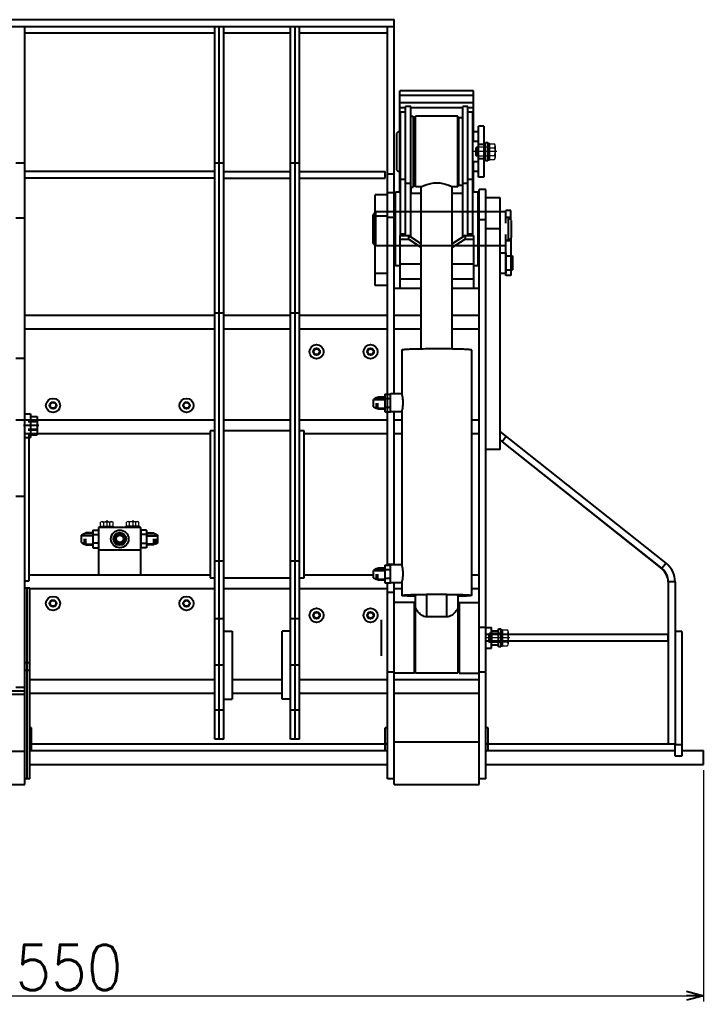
# Model space of a CAD drawing. Header units: millimetres. Extents: x -242 to 255, y -86 to 93.
# Drawn here: x 134.6 to 255.5, y -85.4 to 88.2 of the extents above; entities that cross this region are included whole.
import ezdxf

# ---------------------------------------------------------------- set-up
doc = ezdxf.new("R2010")
doc.units = ezdxf.units.MM
doc.header["$LTSCALE"] = 0.25
doc.linetypes.add('CENTER', pattern=[50.8, 31.75, -6.35, 6.35, -6.35])
doc.linetypes.add('DASHED2', pattern=[9.525, 6.35, -3.175])
doc.layers.add('EXCEPT', color=7, linetype='Continuous')
doc.styles.add('dcStyle0', font='txt.shx', dxfattribs={"width": 0.921053, "bigfont": 'bigfont'})
doc.dimstyles.new('dc_Rotated', dxfattribs={"dimtxt": 8, "dimasz": 3.000002, "dimexe": 1, "dimexo": 1, "dimgap": 1, "dimtad": 3, "dimdsep": 46, "dimtxsty": 'dcStyle0', "dimblk1": 'OPEN30', "dimblk2": 'OPEN30', "dimsah": 1, "dimcen": 0.09, "dimclrd": 7, "dimclre": 7, "dimclrt": 7, "dimadec": 0, "dimazin": 2, "dimtfac": 1, "dimtdec": 4, "dimtmove": 0, "dimatfit": 3, "dimfxl": 1, "dimarcsym": 1})

# ---------------------------------------------------------------- blocks, each defined once
blk = doc.blocks.new('_Open30')
at = {"color": 0, "linetype": 'ByBlock', "lineweight": -2}
for p, q in [((-1, 0.267949), (0, 0)), ((0, 0), (-1, -0.267949)), ((0, 0), (-1, 0))]:
    blk.add_line(p, q, dxfattribs=at)
blk = doc.blocks.new('*D2')
at = {"layer": 'EXCEPT', "color": 7, "linetype": 'Continuous', "lineweight": 13}
for p, q in [((0.48, -44.52), (0.48, -85.37)), ((255.48, -44.52), (255.48, -85.37)), ((0.48, -84.37), (255.48, -84.37))]:
    blk.add_line(p, q, dxfattribs=at)
at = {"layer": 'EXCEPT', "color": 7, "xscale": 3.000002807615286, "yscale": 2.999989368223643}
for p, rotation in [((0.48, -84.37), 180), ((255.48, -84.37), 360)]:
    blk.add_blockref('_Open30', p, dxfattribs=dict(at, rotation=rotation))
at = {"layer": 'EXCEPT', "color": 7, "insert": (127.98, -83.37), "char_height": 8, "attachment_point": 8, "style": 'dcStyle0'}
blk.add_mtext('\\T1.00;全幅\u30002550', dxfattribs=at)
blk = doc.blocks.new('DC_GROUP_ＤＸＦ２０－１_2')
at = {"layer": 'EXCEPT', "color": 4, "linetype": 'DASHED2', "lineweight": 25}
for p, q in [((137.68, 17.21), (135.48, 17.21)), ((137.68, 17.1), (135.48, 17.1)), ((137.68, 15.71), (135.48, 15.71)), ((137.68, 15.61), (135.48, 15.61))]:
    blk.add_line(p, q, dxfattribs=at)
blk = doc.blocks.new('DC_GROUP_ＤＸＦ２０－１_1')
at = {"layer": 'EXCEPT', "color": 2, "linetype": 'Continuous', "lineweight": 25}
for p, q in [((135.48, 18.51), (136.48, 18.51)), ((136.48, 18.51), (136.48, 14.31)), ((136.48, 18.01), (137.68, 18.01)), ((137.68, 18.01), (137.68, 14.81)), ((135.48, 14.31), (136.48, 14.31)), ((136.48, 14.81), (137.68, 14.81))]:
    blk.add_line(p, q, dxfattribs=at)
at = {"layer": 'EXCEPT', "color": 4, "linetype": 'CENTER', "lineweight": 25}
blk.add_line((137.99, 16.41), (135.26, 16.41), dxfattribs=at)
at = {"layer": 'EXCEPT', "linetype": 'Continuous'}
blk.add_blockref('DC_GROUP_ＤＸＦ２０－１_2', (0, 0), dxfattribs=at)

msp = doc.modelspace()

# ---------------------------------------------------------------- linework, layer by layer
at = {"layer": 'EXCEPT', "color": 2, "linetype": 'Continuous', "lineweight": 25}
for p, q in [((55.13, 88.182), (200.83, 88.182)), ((55.13, 86.982), (200.83, 86.982)), ((135.48, -47.018), (135.48, 86.982)), ((169.08, -39.018), (169.08, 86.982)), ((169.88, -39.018), (169.88, 86.982)), ((170.68, -39.018), (170.68, 86.982)), ((182.48, -39.018), (182.48, 86.982)), ((183.28, -39.018), (183.28, 86.982)), ((184.08, -39.018), (184.08, 86.982)), ((199.63, -8.272), (199.63, 86.982)), ((200.83, 22.024), (200.83, 88.182)), ((169.08, 85.782), (135.48, 85.782)), ((182.48, 85.782), (170.68, 85.782)), ((199.63, 85.782), (184.08, 85.782)), ((214.83, 75.583), (201.83, 75.583)), ((201.83, 57.682), (201.83, 75.583)), ((201.83, 74.849), (214.83, 74.849)), ((214.83, 66.65), (214.83, 75.583)), ((201.83, 73.559), (214.83, 73.559)), ((201.83, 72.678), (202.83, 72.678)), ((202.83, 71.85), (201.93, 71.85)), ((201.93, 50.035), (201.93, 71.85)), ((203.73, 72.85), (202.83, 72.85)), ((202.83, 50.021), (202.83, 72.85)), ((203.73, 49.755), (203.73, 72.85)), ((203.73, 72.678), (212.93, 72.678)), ((213.83, 72.85), (212.93, 72.85)), ((212.93, 49.755), (212.93, 72.85)), ((213.83, 50.021), (213.83, 72.85)), ((213.83, 72.678), (214.83, 72.678)), ((214.73, 71.85), (213.83, 71.85)), ((214.73, 50.035), (214.73, 71.85)), ((203.73, 71.094), (204.18, 71.094)), ((204.18, 71.094), (204.18, 58.594)), ((204.18, 70.85), (204.43, 70.85)), ((204.43, 70.85), (204.43, 58.85)), ((204.43, 70.733), (204.58, 70.733)), ((212.08, 71.1), (204.58, 71.1)), ((204.58, 58.6), (204.58, 71.099)), ((212.08, 58.6), (212.08, 71.099)), ((212.08, 70.733), (212.23, 70.733)), ((212.93, 70.85), (212.23, 70.85)), ((212.23, 58.85), (212.23, 70.85)), ((201.53, 68.35), (201.23, 68.05)), ((201.23, 68.05), (201.23, 61.65)), ((201.83, 68.35), (201.53, 68.35)), ((201.83, 68.08), (201.93, 68.08)), ((214.73, 68.08), (214.83, 68.08)), ((215.73, 68.35), (214.83, 68.35)), ((216.63, 69.35), (215.73, 69.35)), ((215.73, 60.35), (215.73, 69.35)), ((216.63, 69.35), (216.63, 60.35)), ((201.93, 67.652), (201.83, 67.652)), ((214.83, 67.652), (214.73, 67.652)), ((215.73, 66.65), (214.73, 66.65)), ((215.73, 63.05), (215.73, 66.65)), ((216.93, 66.1), (215.73, 66.1)), ((216.93, 66.45), (217.38, 66.45)), ((216.93, 63.25), (216.93, 66.45)), ((216.93, 63.6), (216.93, 66.1)), ((217.38, 66.45), (217.38, 63.25)), ((135.48, 62.79), (133.88, 62.79)), ((170.68, 62.79), (169.08, 62.79)), ((184.08, 62.79), (182.48, 62.79)), ((215.73, 63.05), (214.73, 63.05)), ((214.83, 57.682), (214.83, 63.05)), ((216.93, 63.6), (215.73, 63.6)), ((217.38, 63.25), (216.93, 63.25)), ((169.08, 61.332), (135.48, 61.332)), ((170.68, 61.332), (182.48, 61.332)), ((184.08, 61.332), (199.23, 61.332)), ((199.23, 60.132), (199.23, 61.332)), ((200.83, 60.855), (199.63, 60.855)), ((201.23, 61.65), (201.53, 61.35)), ((201.83, 61.35), (201.53, 61.35)), ((215.73, 61.35), (214.83, 61.35)), ((169.08, 60.132), (135.48, 60.132)), ((170.68, 60.132), (182.48, 60.132)), ((184.08, 60.132), (199.23, 60.132)), ((201.93, 59.987), (202.83, 59.987)), ((202.83, 59.292), (203.73, 59.292)), ((212.93, 59.292), (213.83, 59.292)), ((213.83, 59.987), (214.73, 59.987)), ((216.63, 60.35), (215.73, 60.35)), ((200.83, 57.581), (199.63, 57.581)), ((201.93, 57.682), (201.03, 57.682)), ((201.03, 44.682), (201.03, 57.682)), ((203.73, 58.594), (204.18, 58.594)), ((203.78, 57.682), (203.73, 57.682)), ((203.78, 57.433), (203.78, 58.594)), ((205.58, 57.433), (203.78, 57.433)), ((204.18, 58.85), (204.43, 58.85)), ((205.588, 58.6), (204.58, 58.6)), ((205.58, 29.951), (205.58, 58.603)), ((212.08, 58.6), (211.072, 58.6)), ((211.08, 29.951), (211.08, 58.603)), ((212.88, 57.433), (211.08, 57.433)), ((212.93, 58.85), (212.23, 58.85)), ((212.88, 58.85), (212.88, 57.433)), ((212.93, 57.682), (212.88, 57.682)), ((215.63, 57.682), (214.73, 57.682)), ((215.63, 44.682), (215.63, 57.682)), ((217.03, 58.182), (215.83, 58.182)), ((215.83, -47.018), (215.83, 58.182)), ((217.03, -46.018), (217.03, 58.182)), ((199.63, 57.181), (197.43, 57.181)), ((197.43, 41.182), (197.43, 57.181)), ((219.53, 56.682), (217.03, 56.682)), ((219.53, 12.182), (219.53, 56.682)), ((197.53, 54.182), (197.03, 53.682)), ((220.53, 54.182), (197.53, 54.182)), ((197.53, 54.182), (197.53, 48.182)), ((221.43, 54.432), (220.53, 54.432)), ((220.53, 52.182), (220.53, 54.432)), ((221.43, 52.782), (221.43, 54.432)), ((135.48, 53.107), (133.88, 53.107)), ((197.03, 53.682), (197.03, 48.682)), ((199.63, 53.468), (197.43, 53.468)), ((200.83, 53.222), (199.63, 53.222)), ((217.03, 52.792), (215.83, 52.792)), ((220.53, 53.282), (221.43, 53.282)), ((221.03, 53.182), (220.53, 53.182)), ((221.53, 52.682), (221.03, 53.182)), ((221.03, 49.182), (221.03, 53.182)), ((221.53, 49.682), (221.53, 52.682)), ((201.93, 50.34), (202.83, 50.34)), ((213.83, 50.34), (214.73, 50.34)), ((219.53, 51.182), (217.03, 51.182)), ((197.03, 48.682), (197.53, 48.182)), ((201.83, 50.021), (203.33, 50.021)), ((201.83, 50.021), (201.83, 42.283)), ((201.83, 49.396), (203.33, 49.396)), ((205.58, 48.526), (203.33, 50.021)), ((203.33, 50.021), (203.33, 49.396)), ((205.58, 47.901), (203.33, 49.396)), ((213.33, 50.021), (211.08, 48.526)), ((213.33, 49.396), (211.08, 47.901)), ((213.33, 50.021), (214.83, 50.021)), ((213.33, 50.021), (213.33, 49.396)), ((213.33, 49.396), (214.83, 49.396)), ((214.83, 50.021), (214.83, 42.283)), ((220.53, 42.932), (220.53, 50.182)), ((220.53, 49.182), (221.03, 49.182)), ((221.43, 49.082), (220.53, 49.082)), ((221.03, 49.182), (221.53, 49.682)), ((221.43, 49.582), (221.43, 42.932)), ((220.53, 48.182), (197.53, 48.182)), ((219.53, 46.982), (220.53, 46.982)), ((220.53, 46.982), (220.53, 43.382)), ((220.53, 46.432), (221.73, 46.432)), ((221.73, 46.432), (221.73, 43.932)), ((201.83, 44.682), (201.03, 44.682)), ((201.83, 45), (205.58, 45)), ((211.08, 45), (214.83, 45)), ((215.63, 44.682), (214.83, 44.682)), ((220.53, 43.932), (221.73, 43.932)), ((199.63, 43.287), (197.43, 43.287)), ((205.58, 42.282), (201.83, 42.282)), ((201.83, 42.282), (201.83, 40.682)), ((214.83, 42.282), (211.08, 42.282)), ((214.83, 42.282), (214.83, 40.682)), ((219.53, 43.382), (220.53, 43.382)), ((221.43, 42.932), (220.53, 42.932)), ((199.63, 41.182), (197.43, 41.182)), ((200.83, 40.682), (205.58, 40.682)), ((211.08, 40.682), (215.83, 40.682)), ((169.08, 35.882), (135.48, 35.882)), ((170.68, 36.32), (169.08, 36.32)), ((182.48, 35.882), (170.68, 35.882)), ((184.08, 36.32), (182.48, 36.32)), ((199.63, 35.882), (184.08, 35.882)), ((205.58, 35.882), (200.83, 35.882)), ((215.83, 35.882), (211.08, 35.882)), ((169.08, 33.482), (135.48, 33.482)), ((182.48, 33.482), (170.68, 33.482)), ((199.63, 33.482), (184.08, 33.482)), ((205.58, 33.482), (200.83, 33.482)), ((215.83, 33.482), (211.08, 33.482)), ((202.18, 29.769), (202.18, 22.023)), ((214.48, 29.769), (214.48, -13.607)), ((135.48, 28.255), (133.88, 28.255)), ((197.591, 21.303), (197.158, 21.053)), ((197.158, 20.403), (197.158, 21.053)), ((199.158, 20.953), (197.158, 20.953)), ((197.758, 21.303), (197.591, 21.303)), ((197.906, 21.451), (197.758, 21.303)), ((199.158, 21.334), (197.79, 21.334)), ((197.906, 21.334), (197.906, 21.451)), ((199.158, 21.451), (197.906, 21.451)), ((199.158, 21.962), (199.158, 18.844)), ((199.158, 21.962), (200.158, 21.962)), ((199.158, 21.182), (200.158, 21.182)), ((202.18, 22.024), (200.18, 22.024)), ((200.18, 18.824), (200.18, 22.024)), ((197.158, 19.753), (197.158, 20.403)), ((197.158, 19.753), (197.591, 19.503)), ((197.591, 20.403), (197.591, 19.503)), ((197.591, 19.503), (197.758, 19.503)), ((197.758, 20.403), (197.758, 19.503)), ((197.758, 19.503), (197.906, 19.355)), ((197.79, 19.471), (199.158, 19.471)), ((197.906, 19.355), (197.906, 20.403)), ((197.906, 19.355), (199.158, 19.355)), ((200.158, 19.624), (199.158, 19.624)), ((169.08, 17.382), (135.48, 17.382)), ((182.48, 17.382), (170.68, 17.382)), ((199.63, 17.382), (184.08, 17.382)), ((199.158, 18.844), (200.158, 18.844)), ((202.18, 18.824), (200.18, 18.824)), ((200.83, -8.209), (200.83, 18.824)), ((202.18, 17.382), (200.83, 17.382)), ((202.18, 18.825), (202.18, -8.21)), ((215.83, 17.382), (214.48, 17.382)), ((135.48, 17.347), (133.88, 17.347)), ((136.28, 14.982), (135.48, 14.982)), ((136.28, -11.018), (136.28, 14.982)), ((168.28, 14.982), (136.28, 14.982)), ((169.08, 15.509), (168.28, 15.509)), ((168.28, 15.509), (168.28, -10.491)), ((182.48, 15.509), (170.68, 15.509)), ((184.88, 15.509), (184.08, 15.509)), ((184.88, -10.491), (184.88, 15.509)), ((199.63, 14.982), (184.88, 14.982)), ((202.18, 14.982), (200.83, 14.982)), ((215.83, 14.982), (214.48, 14.982)), ((248.892, -7.928), (219.53, 15.385)), ((220.635, 14.508), (219.888, 13.568)), ((219.53, 12.182), (217.03, 12.182)), ((219.53, 13.853), (248.145, -8.868)), ((219.887, 13.566), (248.148, -8.917)), ((135.48, 3.86), (133.88, 3.86)), ((156.03, -1.618), (148.53, -1.618)), ((148.53, -1.618), (148.53, -10.018)), ((156.03, -10.018), (156.03, -1.618)), ((145.963, -2.718), (145.53, -2.968)), ((145.53, -3.618), (145.53, -2.968)), ((147.53, -3.068), (145.53, -3.068)), ((146.13, -2.718), (145.963, -2.718)), ((146.278, -2.57), (146.13, -2.718)), ((147.53, -2.686), (146.162, -2.686)), ((146.278, -2.686), (146.278, -2.57)), ((147.53, -2.57), (146.278, -2.57)), ((147.53, -2.059), (147.53, -5.176)), ((147.53, -2.059), (148.53, -2.059)), ((147.53, -2.838), (148.53, -2.838)), ((148.53, -2.059), (148.53, -5.176)), ((156.03, -2.059), (156.03, -5.176)), ((157.03, -2.059), (156.03, -2.059)), ((157.03, -2.838), (156.03, -2.838)), ((157.03, -2.059), (157.03, -5.176)), ((157.03, -2.57), (158.282, -2.57)), ((157.03, -2.686), (158.398, -2.686)), ((157.03, -3.068), (159.03, -3.068)), ((158.282, -2.686), (158.282, -2.57)), ((158.282, -2.57), (158.43, -2.718)), ((158.43, -2.718), (158.597, -2.718)), ((158.597, -2.718), (159.03, -2.968)), ((159.03, -3.618), (159.03, -2.968)), ((145.53, -4.268), (145.53, -3.618)), ((145.53, -4.268), (145.963, -4.518)), ((145.963, -3.618), (145.963, -4.518)), ((145.963, -4.518), (146.13, -4.518)), ((146.13, -3.618), (146.13, -4.518)), ((146.13, -4.518), (146.278, -4.665)), ((146.162, -4.549), (147.53, -4.549)), ((146.278, -4.665), (146.278, -3.618)), ((146.278, -4.665), (147.53, -4.665)), ((148.53, -4.397), (147.53, -4.397)), ((147.53, -5.176), (148.53, -5.176)), ((156.03, -4.397), (157.03, -4.397)), ((157.03, -5.176), (156.03, -5.176)), ((158.398, -4.549), (157.03, -4.549)), ((158.282, -4.665), (157.03, -4.665)), ((158.282, -4.665), (158.282, -3.618)), ((158.43, -4.518), (158.282, -4.665)), ((158.43, -3.618), (158.43, -4.518)), ((158.597, -4.518), (158.43, -4.518)), ((158.597, -3.618), (158.597, -4.518)), ((159.03, -4.268), (158.597, -4.518)), ((159.03, -4.268), (159.03, -3.618)), ((156.03, -5.618), (148.53, -5.618)), ((170.68, -7.546), (169.08, -7.546)), ((184.08, -7.546), (182.48, -7.546)), ((199.158, -8.272), (199.158, -11.389)), ((199.158, -8.272), (200.158, -8.272)), ((200.83, -8.153), (199.63, -8.153)), ((202.18, -8.209), (200.18, -8.209)), ((200.18, -11.409), (200.18, -8.209)), ((248.892, -7.928), (248.145, -8.868)), ((168.28, -10.018), (136.28, -10.018)), ((197.158, -10.018), (184.88, -10.018)), ((197.591, -8.93), (197.158, -9.18)), ((197.158, -9.83), (197.158, -9.18)), ((199.158, -9.28), (197.158, -9.28)), ((197.158, -10.48), (197.158, -9.83)), ((197.758, -8.93), (197.591, -8.93)), ((197.591, -9.83), (197.591, -10.73)), ((197.906, -8.783), (197.758, -8.93)), ((197.758, -9.83), (197.758, -10.73)), ((199.158, -8.899), (197.79, -8.899)), ((197.906, -8.899), (197.906, -8.783)), ((199.158, -8.783), (197.906, -8.783)), ((197.906, -10.878), (197.906, -9.83)), ((199.158, -9.051), (200.158, -9.051)), ((215.83, -10.018), (214.48, -10.018)), ((135.48, -11.018), (136.28, -11.018)), ((168.28, -10.491), (169.08, -10.491)), ((170.68, -10.491), (182.48, -10.491)), ((184.08, -10.491), (184.88, -10.491)), ((197.158, -10.48), (197.591, -10.73)), ((197.591, -10.73), (197.758, -10.73)), ((197.758, -10.73), (197.906, -10.878)), ((197.79, -10.762), (199.158, -10.762)), ((197.906, -10.878), (199.158, -10.878)), ((200.158, -10.61), (199.158, -10.61)), ((199.158, -11.389), (200.158, -11.389)), ((199.63, -13.103), (199.63, -11.389)), ((202.18, -11.409), (200.18, -11.409)), ((200.83, -47.018), (200.83, -11.409)), ((202.18, -11.408), (202.18, -13.607)), ((249.28, -11.218), (249.28, -39.818)), ((250.48, -11.218), (249.28, -11.218)), ((250.48, -11.218), (250.48, -39.818)), ((136.38, -12.324), (135.48, -12.324)), ((135.93, -46.018), (135.93, -12.324)), ((136.38, -46.018), (136.38, -12.324)), ((169.08, -12.418), (136.38, -12.418)), ((182.48, -12.418), (170.68, -12.418)), ((199.63, -12.418), (184.08, -12.418)), ((200.83, -13.103), (199.63, -13.103)), ((199.63, -46.018), (199.63, -13.104)), ((202.18, -12.418), (200.83, -12.418)), ((204.58, -27.353), (204.58, -13.503)), ((210.08, -13.436), (206.58, -13.436)), ((206.58, -17.393), (206.58, -13.436)), ((210.08, -13.436), (210.08, -17.393)), ((212.08, -13.503), (212.08, -27.353)), ((215.83, -12.418), (214.48, -12.418)), ((204.38, -14.853), (200.83, -14.853)), ((204.38, -27.353), (204.38, -14.853)), ((212.28, -14.853), (215.83, -14.853)), ((212.28, -14.853), (212.28, -27.353)), ((170.68, -17.746), (169.08, -17.746)), ((184.08, -17.746), (182.48, -17.746)), ((198.53, -17.903), (198.53, -24.303)), ((210.08, -17.393), (206.58, -17.393)), ((170.68, -19.918), (172.18, -19.918)), ((172.18, -19.918), (172.18, -31.918)), ((182.48, -19.918), (180.98, -19.918)), ((180.98, -31.918), (180.98, -19.918)), ((217.03, -19.264), (215.83, -19.264)), ((217.03, -19.303), (218.03, -19.303)), ((249.18, -20.503), (217.03, -20.503)), ((218.03, -22.903), (218.03, -19.303)), ((218.03, -19.853), (219.23, -19.853)), ((218.03, -20.503), (218.03, -21.703)), ((219.23, -22.703), (219.23, -19.503)), ((219.23, -19.503), (219.68, -19.503)), ((219.68, -19.503), (219.68, -22.703)), ((249.18, -20.503), (249.18, -21.703)), ((251.68, -20.003), (250.48, -20.003)), ((251.68, -20.003), (251.68, -42.018)), ((249.18, -21.703), (217.03, -21.703)), ((218.03, -22.353), (219.23, -22.353)), ((217.03, -22.903), (218.03, -22.903)), ((219.68, -22.703), (219.23, -22.703)), ((136.38, -25.511), (135.48, -25.511)), ((170.68, -25.918), (169.08, -25.918)), ((184.08, -25.918), (182.48, -25.918)), ((136.38, -26.886), (135.48, -26.886)), ((200.83, -27.197), (199.63, -27.197)), ((204.38, -27.353), (200.83, -27.353)), ((212.08, -27.353), (204.58, -27.353)), ((212.28, -27.353), (215.83, -27.353)), ((217.03, -27.197), (215.83, -27.197)), ((169.08, -28.518), (136.38, -28.518)), ((180.98, -28.518), (172.18, -28.518)), ((199.63, -28.518), (184.08, -28.518)), ((215.83, -28.518), (200.83, -28.518)), ((120.48, -30.462), (135.48, -30.462)), ((120.48, -31.08), (135.48, -31.08)), ((135.48, -29.892), (133.88, -29.892)), ((169.08, -30.918), (136.38, -30.918)), ((180.98, -30.918), (172.18, -30.918)), ((199.63, -30.918), (184.08, -30.918)), ((215.83, -30.918), (200.83, -30.918)), ((170.68, -31.918), (172.18, -31.918)), ((182.48, -31.918), (180.98, -31.918)), ((170.68, -33.918), (169.08, -33.918)), ((184.08, -33.918), (182.48, -33.918)), ((136.68, -37.018), (136.38, -37.018)), ((136.68, -41.018), (136.68, -37.018)), ((199.63, -37.018), (199.23, -37.018)), ((199.23, -41.018), (199.23, -37.018)), ((217.43, -37.018), (217.03, -37.018)), ((217.43, -41.018), (217.43, -37.018)), ((136.38, -39.818), (199.63, -39.818)), ((170.68, -39.018), (169.08, -39.018)), ((184.08, -39.018), (182.48, -39.018)), ((200.83, -39.518), (215.83, -39.518)), ((217.03, -39.818), (250.48, -39.818)), ((250.48, -42.018), (250.48, -39.818)), ((135.48, -41.192), (120.48, -41.192)), ((136.38, -41.018), (199.63, -41.018)), ((217.03, -41.018), (250.48, -41.018)), ((251.68, -40.018), (250.48, -40.018)), ((251.68, -41.018), (255.48, -41.018)), ((255.48, -43.518), (255.48, -41.018)), ((251.68, -42.018), (250.48, -42.018)), ((136.38, -43.518), (199.63, -43.518)), ((217.03, -43.518), (255.48, -43.518)), ((136.38, -46.018), (135.48, -46.018)), ((200.83, -46.018), (199.63, -46.018)), ((217.03, -46.018), (215.83, -46.018)), ((120.48, -47.018), (135.48, -47.018)), ((200.83, -47.018), (215.83, -47.018))]:
    msp.add_line(p, q, dxfattribs=at)
at = {"layer": 'EXCEPT', "color": 2, "linetype": 'Continuous', "lineweight": 13}
for p, q in [((217.38, 66.35), (217.38, 63.35)), ((217.38, 66.35), (217.68, 66.35)), ((217.68, 66.35), (217.68, 63.35)), ((217.68, 66.235), (218.544, 66.235)), ((215.38, 65.65), (215.18, 65.45)), ((215.18, 65.45), (215.18, 64.25)), ((215.38, 64.05), (215.18, 64.25)), ((217.38, 65.65), (215.38, 65.65)), ((215.38, 65.65), (215.38, 64.05)), ((217.68, 65.543), (218.544, 65.543)), ((218.68, 65.889), (218.68, 63.811)), ((217.38, 64.05), (215.38, 64.05)), ((217.38, 63.35), (217.68, 63.35)), ((217.68, 64.157), (218.544, 64.157)), ((217.68, 63.464), (218.544, 63.464)), ((148.79, -1.618), (148.79, -1.368)), ((148.79, -1.368), (151.19, -1.368)), ((148.79, -1.618), (151.19, -1.618)), ((148.893, -1.368), (148.893, -0.681)), ((149.167, -0.568), (150.813, -0.568)), ((149.441, -1.368), (149.441, -0.681)), ((150.538, -1.368), (150.538, -0.681)), ((151.087, -1.368), (151.087, -0.681)), ((151.19, -1.618), (151.19, -1.368)), ((153.37, -1.618), (153.37, -1.368)), ((155.77, -1.368), (153.37, -1.368)), ((155.77, -1.618), (153.37, -1.618)), ((153.473, -1.368), (153.473, -0.681)), ((155.393, -0.568), (153.747, -0.568)), ((154.022, -1.368), (154.022, -0.681)), ((155.119, -1.368), (155.119, -0.681)), ((155.667, -1.368), (155.667, -0.681)), ((155.77, -1.618), (155.77, -1.368)), ((217.68, -20.303), (217.48, -20.503)), ((217.48, -20.503), (217.48, -21.703)), ((219.68, -20.303), (217.68, -20.303)), ((217.68, -20.303), (217.68, -21.903)), ((219.68, -19.603), (219.68, -22.603)), ((219.68, -19.603), (219.98, -19.603)), ((219.98, -19.603), (219.98, -22.603)), ((219.98, -19.717), (220.844, -19.717)), ((219.98, -20.41), (220.844, -20.41)), ((220.98, -20.064), (220.98, -22.142)), ((217.68, -21.903), (217.48, -21.703)), ((219.68, -21.903), (217.68, -21.903)), ((219.98, -21.796), (220.844, -21.796)), ((219.98, -22.489), (220.844, -22.489)), ((219.68, -22.603), (219.98, -22.603))]:
    msp.add_line(p, q, dxfattribs=at)
at = {"layer": 'EXCEPT', "color": 9, "linetype": 'CENTER', "lineweight": 13}
for p, q in [((218.98, 64.85), (214.88, 64.85)), ((149.99, -0.328), (149.99, -1.618)), ((154.57, -0.328), (154.57, -1.618)), ((221.28, -21.103), (217.18, -21.103))]:
    msp.add_line(p, q, dxfattribs=at)
at = {"layer": 'EXCEPT', "color": 2, "linetype": 'Continuous', "lineweight": 25}
for centre, radius in [((187.08, 29.482), 1.25), ((187.08, 29.482), 0.6), ((187.08, 29.482), 0.513), ((196.63, 29.482), 1.25), ((196.63, 29.482), 0.6), ((196.63, 29.482), 0.513), ((140.48, 19.982), 1.25), ((164.08, 19.982), 1.25), ((140.48, 19.982), 0.6), ((140.48, 19.982), 0.513), ((164.08, 19.982), 0.6), ((164.08, 19.982), 0.513), ((152.28, -3.618), 1.56), ((152.28, -3.618), 1.13), ((152.28, -3.618), 1.05), ((152.28, -3.618), 0.93), ((152.28, -3.618), 0.9), ((152.28, -3.618), 0.7), ((152.28, -3.618), 0.65), ((140.48, -15.018), 1.25), ((164.08, -15.018), 1.25), ((140.48, -15.018), 0.6), ((140.48, -15.018), 0.513), ((164.08, -15.018), 0.6), ((164.08, -15.018), 0.513), ((187.08, -17.118), 1.25), ((187.08, -17.118), 0.6), ((187.08, -17.118), 0.513), ((196.63, -17.118), 1.25), ((196.63, -17.118), 0.6), ((196.63, -17.118), 0.513)]:
    msp.add_circle(centre, radius, dxfattribs=at)
at = {"layer": 'EXCEPT', "color": 2, "linetype": 'Continuous', "lineweight": 13}
for centre, radius, start, end in [((218.171, 65.889), 0.509, 317.11671, 42.88329), ((216.848, 64.85), 1.832, 337.78069, 22.21931), ((218.171, 63.811), 0.509, 317.11671, 42.88329), ((149.167, -0.955), 0.388, 44.95593, 135.04407), ((149.99, -1.947), 1.38, 66.5734, 113.4266), ((150.813, -0.955), 0.388, 44.95593, 135.04407), ((153.747, -0.955), 0.388, 44.95593, 135.04407), ((154.57, -1.947), 1.38, 66.5734, 113.4266), ((155.393, -0.955), 0.388, 44.95593, 135.04407), ((220.471, -20.064), 0.509, 317.11671, 42.88329), ((219.148, -21.103), 1.832, 337.78069, 22.21931), ((220.471, -22.142), 0.509, 317.11671, 42.88329)]:
    msp.add_arc(centre, radius, start, end, dxfattribs=at)
at = {"layer": 'EXCEPT', "color": 2, "linetype": 'Continuous', "lineweight": 25}
for centre, radius, start, end in [((208.306, -142.705), 172.678, 89.9922, 90.90758), ((208.427, -133.32), 163.293, 89.06611, 90.0341), ((246.28, -11.218), 4.2, 0, 51.55), ((246.28, -11.218), 3, 0, 51.55), ((246.28, -11.264), 3, 0.91259, 51.49555)]:
    msp.add_arc(centre, radius, start, end, dxfattribs=at)
for points, knots in [([(205.58, 58.603), (205.58, 58.605), (205.585, 58.611), (205.595, 58.62), (205.612, 58.632), (205.648, 58.653), (205.709, 58.687), (205.8, 58.733), (205.916, 58.788), (206.054, 58.848), (206.213, 58.913), (206.461, 59.007), (206.813, 59.121), (207.28, 59.235), (207.793, 59.313), (208.149, 59.331), (208.33, 59.331)], [0, 0, 0, 0, 0.0024022, 0.0071197, 0.0143177, 0.0239908, 0.0505882, 0.0864967, 0.1311047, 0.1837267, 0.2436607, 0.3102044, 0.4604203, 0.6291568, 0.81108, 1, 1, 1, 1]), ([(208.33, 59.331), (208.511, 59.331), (208.867, 59.313), (209.379, 59.235), (209.847, 59.121), (210.199, 59.007), (210.447, 58.913), (210.606, 58.848), (210.744, 58.788), (210.86, 58.733), (210.951, 58.687), (211.012, 58.653), (211.047, 58.632), (211.065, 58.62), (211.075, 58.611), (211.08, 58.605), (211.08, 58.603)], [0, 0, 0, 0, 0.188917, 0.3708382, 0.5395745, 0.689791, 0.7563354, 0.8162702, 0.8688931, 0.9135018, 0.9494112, 0.9760086, 0.9856819, 0.9928803, 0.9975981, 1, 1, 1, 1]), ([(205.571, 29.951), (205.328, 29.947), (204.862, 29.938), (204.202, 29.921), (203.621, 29.901), (203.129, 29.879), (202.78, 29.858), (202.553, 29.839), (202.422, 29.826), (202.322, 29.813), (202.246, 29.799), (202.205, 29.789), (202.18, 29.776), (202.18, 29.769)], [0, 0, 0, 0, 0.214726, 0.4099338, 0.5819106, 0.7273935, 0.8436354, 0.8900905, 0.9284796, 0.9586366, 0.9804747, 0.9940253, 1, 1, 1, 1]), ([(214.48, 29.769), (214.48, 29.776), (214.455, 29.789), (214.414, 29.799), (214.338, 29.813), (214.238, 29.826), (214.107, 29.839), (213.88, 29.858), (213.531, 29.879), (213.039, 29.901), (212.458, 29.921), (211.797, 29.938), (211.332, 29.947), (211.089, 29.951)], [0, 0, 0, 0, 0.0059747, 0.0195253, 0.0413634, 0.0715204, 0.1099095, 0.1563646, 0.2726065, 0.4180894, 0.5900662, 0.785274, 1, 1, 1, 1]), ([(202.392, 20.477), (202.392, 20.579), (202.387, 20.779), (202.364, 21.067), (202.331, 21.331), (202.297, 21.531), (202.269, 21.672), (202.25, 21.761), (202.232, 21.838), (202.216, 21.902), (202.202, 21.953), (202.193, 21.987), (202.187, 22.006), (202.184, 22.016), (202.182, 22.02), (202.181, 22.024), (202.18, 22.024)], [0, 0, 0, 0, 0.19515, 0.3820301, 0.5536996, 0.7043683, 0.7701291, 0.8286785, 0.8794398, 0.9218619, 0.9554944, 0.9799052, 0.9885436, 0.9947771, 0.9985917, 1, 1, 1, 1]), ([(202.18, 18.825), (202.18, 18.829), (202.183, 18.843), (202.189, 18.871), (202.199, 18.915), (202.218, 19.001), (202.249, 19.141), (202.289, 19.344), (202.329, 19.589), (202.376, 19.97), (202.392, 20.271), (202.392, 20.477)], [0, 0, 0, 0, 0.0078903, 0.0252568, 0.0519039, 0.0875169, 0.1837257, 0.3095852, 0.4600503, 0.6294864, 1, 1, 1, 1]), ([(202.392, -9.756), (202.392, -9.654), (202.387, -9.455), (202.364, -9.166), (202.331, -8.903), (202.297, -8.703), (202.269, -8.562), (202.25, -8.472), (202.232, -8.395), (202.216, -8.331), (202.202, -8.28), (202.193, -8.247), (202.187, -8.227), (202.184, -8.218), (202.182, -8.213), (202.181, -8.209), (202.18, -8.209)], [0, 0, 0, 0, 0.19515, 0.3820301, 0.5536996, 0.7043683, 0.7701291, 0.8286785, 0.8794398, 0.9218619, 0.9554944, 0.9799052, 0.9885436, 0.9947771, 0.9985917, 1, 1, 1, 1]), ([(202.18, -11.408), (202.18, -11.404), (202.183, -11.39), (202.189, -11.362), (202.199, -11.319), (202.218, -11.233), (202.249, -11.093), (202.289, -10.889), (202.329, -10.644), (202.376, -10.263), (202.392, -9.962), (202.392, -9.756)], [0, 0, 0, 0, 0.0078903, 0.0252568, 0.0519039, 0.0875169, 0.1837257, 0.3095852, 0.4600503, 0.6294864, 1, 1, 1, 1]), ([(202.18, -13.607), (202.18, -13.602), (202.196, -13.591), (202.225, -13.582), (202.276, -13.571), (202.345, -13.56), (202.434, -13.549), (202.59, -13.533), (202.831, -13.515), (203.174, -13.495), (203.583, -13.477), (204.053, -13.46), (204.387, -13.451), (204.563, -13.446)], [0, 0, 0, 0, 0.0063849, 0.0197628, 0.0410676, 0.0704099, 0.1077707, 0.1530739, 0.2669089, 0.4105394, 0.5821181, 0.7794549, 1, 1, 1, 1]), ([(204.563, -13.768), (204.387, -13.764), (204.053, -13.754), (203.583, -13.737), (203.174, -13.719), (202.831, -13.699), (202.59, -13.681), (202.434, -13.666), (202.345, -13.655), (202.276, -13.644), (202.225, -13.632), (202.196, -13.624), (202.18, -13.612), (202.18, -13.607)], [0, 0, 0, 0, 0.2205452, 0.417882, 0.5894607, 0.7330913, 0.8469261, 0.8922293, 0.9295901, 0.9589324, 0.9802371, 0.9936151, 1, 1, 1, 1]), ([(204.563, -13.446), (204.846, -13.439), (206.101, -13.412), (207.357, -13.403), (208.33, -13.403)], [0, 0, 0, 0, 0.2253132, 1, 1, 1, 1]), ([(204.58, -13.503), (204.58, -13.499), (204.598, -13.494), (204.623, -13.488), (204.673, -13.483), (204.738, -13.477), (204.822, -13.471), (204.922, -13.465), (205.039, -13.46), (205.223, -13.454), (205.483, -13.447), (205.824, -13.441), (206.195, -13.437), (206.45, -13.436), (206.58, -13.436)], [0, 0, 0, 0, 0.0058009, 0.0205205, 0.0445269, 0.0776596, 0.1196324, 0.17006, 0.228451, 0.2942656, 0.4455486, 0.6180881, 0.8053304, 1, 1, 1, 1]), ([(208.33, -13.403), (208.666, -13.403), (209.922, -13.407), (211.178, -13.422), (212.097, -13.446)], [0, 0, 0, 0, 0.2678228, 1, 1, 1, 1]), ([(210.08, -13.436), (210.21, -13.436), (210.465, -13.437), (210.836, -13.441), (211.177, -13.447), (211.437, -13.454), (211.621, -13.46), (211.738, -13.465), (211.838, -13.471), (211.922, -13.477), (211.987, -13.483), (212.037, -13.488), (212.062, -13.494), (212.08, -13.499), (212.08, -13.503)], [0, 0, 0, 0, 0.1946696, 0.3819119, 0.5544514, 0.7057344, 0.771549, 0.82994, 0.8803676, 0.9223404, 0.9554731, 0.9794795, 0.9941991, 1, 1, 1, 1]), ([(212.097, -13.446), (212.273, -13.451), (212.607, -13.46), (213.077, -13.477), (213.486, -13.495), (213.829, -13.515), (214.07, -13.533), (214.226, -13.549), (214.315, -13.56), (214.384, -13.571), (214.435, -13.582), (214.464, -13.591), (214.48, -13.602), (214.48, -13.607)], [0, 0, 0, 0, 0.2205452, 0.417882, 0.5894607, 0.7330913, 0.8469261, 0.8922293, 0.9295901, 0.9589324, 0.9802371, 0.9936151, 1, 1, 1, 1]), ([(214.48, -13.607), (214.48, -13.612), (214.464, -13.624), (214.435, -13.632), (214.384, -13.644), (214.315, -13.655), (214.226, -13.666), (214.07, -13.681), (213.829, -13.699), (213.486, -13.719), (213.077, -13.737), (212.607, -13.754), (212.273, -13.764), (212.097, -13.768)], [0, 0, 0, 0, 0.0063849, 0.0197628, 0.0410676, 0.0704099, 0.1077707, 0.1530739, 0.2669089, 0.4105394, 0.5821181, 0.7794549, 1, 1, 1, 1]), ([(206.58, -17.393), (206.428, -17.393), (206.128, -17.342), (205.731, -17.154), (205.397, -16.912), (205.119, -16.646), (204.895, -16.374), (204.725, -16.107), (204.613, -15.853), (204.58, -15.682), (204.58, -15.603)], [0, 0, 0, 0, 0.1589543, 0.3113231, 0.4547414, 0.5883686, 0.7110957, 0.8213755, 0.9177443, 1, 1, 1, 1]), ([(212.08, -15.603), (212.08, -15.682), (212.047, -15.853), (211.935, -16.107), (211.764, -16.374), (211.54, -16.646), (211.263, -16.912), (210.929, -17.154), (210.532, -17.342), (210.232, -17.393), (210.08, -17.393)], [0, 0, 0, 0, 0.0822555, 0.1786241, 0.2889039, 0.4116308, 0.5452586, 0.6886774, 0.8410458, 1, 1, 1, 1])]:
    msp.add_open_spline(points, degree=3, knots=knots, dxfattribs=at)

# ---------------------------------------------------------------- block references
at = {"layer": 'EXCEPT', "linetype": 'Continuous'}
msp.add_blockref('DC_GROUP_ＤＸＦ２０－１_1', (0, 0), dxfattribs=at)

# ---------------------------------------------------------------- dimensions: what is measured, and where the dimension line sits
at = {"layer": 'EXCEPT', "linetype": 'Continuous', "lineweight": 13}
dim = msp.add_linear_dim(base=(255.48, -84.37), p1=(0.48, -43.518), p2=(255.48, -43.518), text='全幅\u30002550', dimstyle='dc_Rotated', override={"dimtxt": 8, "dimasz": 3.000002, "dimexe": 1, "dimexo": 1, "dimgap": 1, "dimtad": 3, "dimtih": 0, "dimtoh": 0, "dimdec": 2, "dimlfac": 1, "dimzin": 8, "dimtxsty": 'dcStyle0', "dimblk1": 'Open30', "dimblk2": 'Open30', "dimsah": 1, "dimclrd": 7, "dimclre": 7, "dimclrt": 7, "dimazin": 2, "dimtofl": 1, "dimtolj": 0, "dimtzin": 8, "dimarcsym": 1}, dxfattribs=at)
dim.commit()
dim.dimension.update_dxf_attribs({"geometry": '*D2', "text_midpoint": (127.98, -84.37), "dimtype": 160})

doc.saveas('drawing.dxf')
